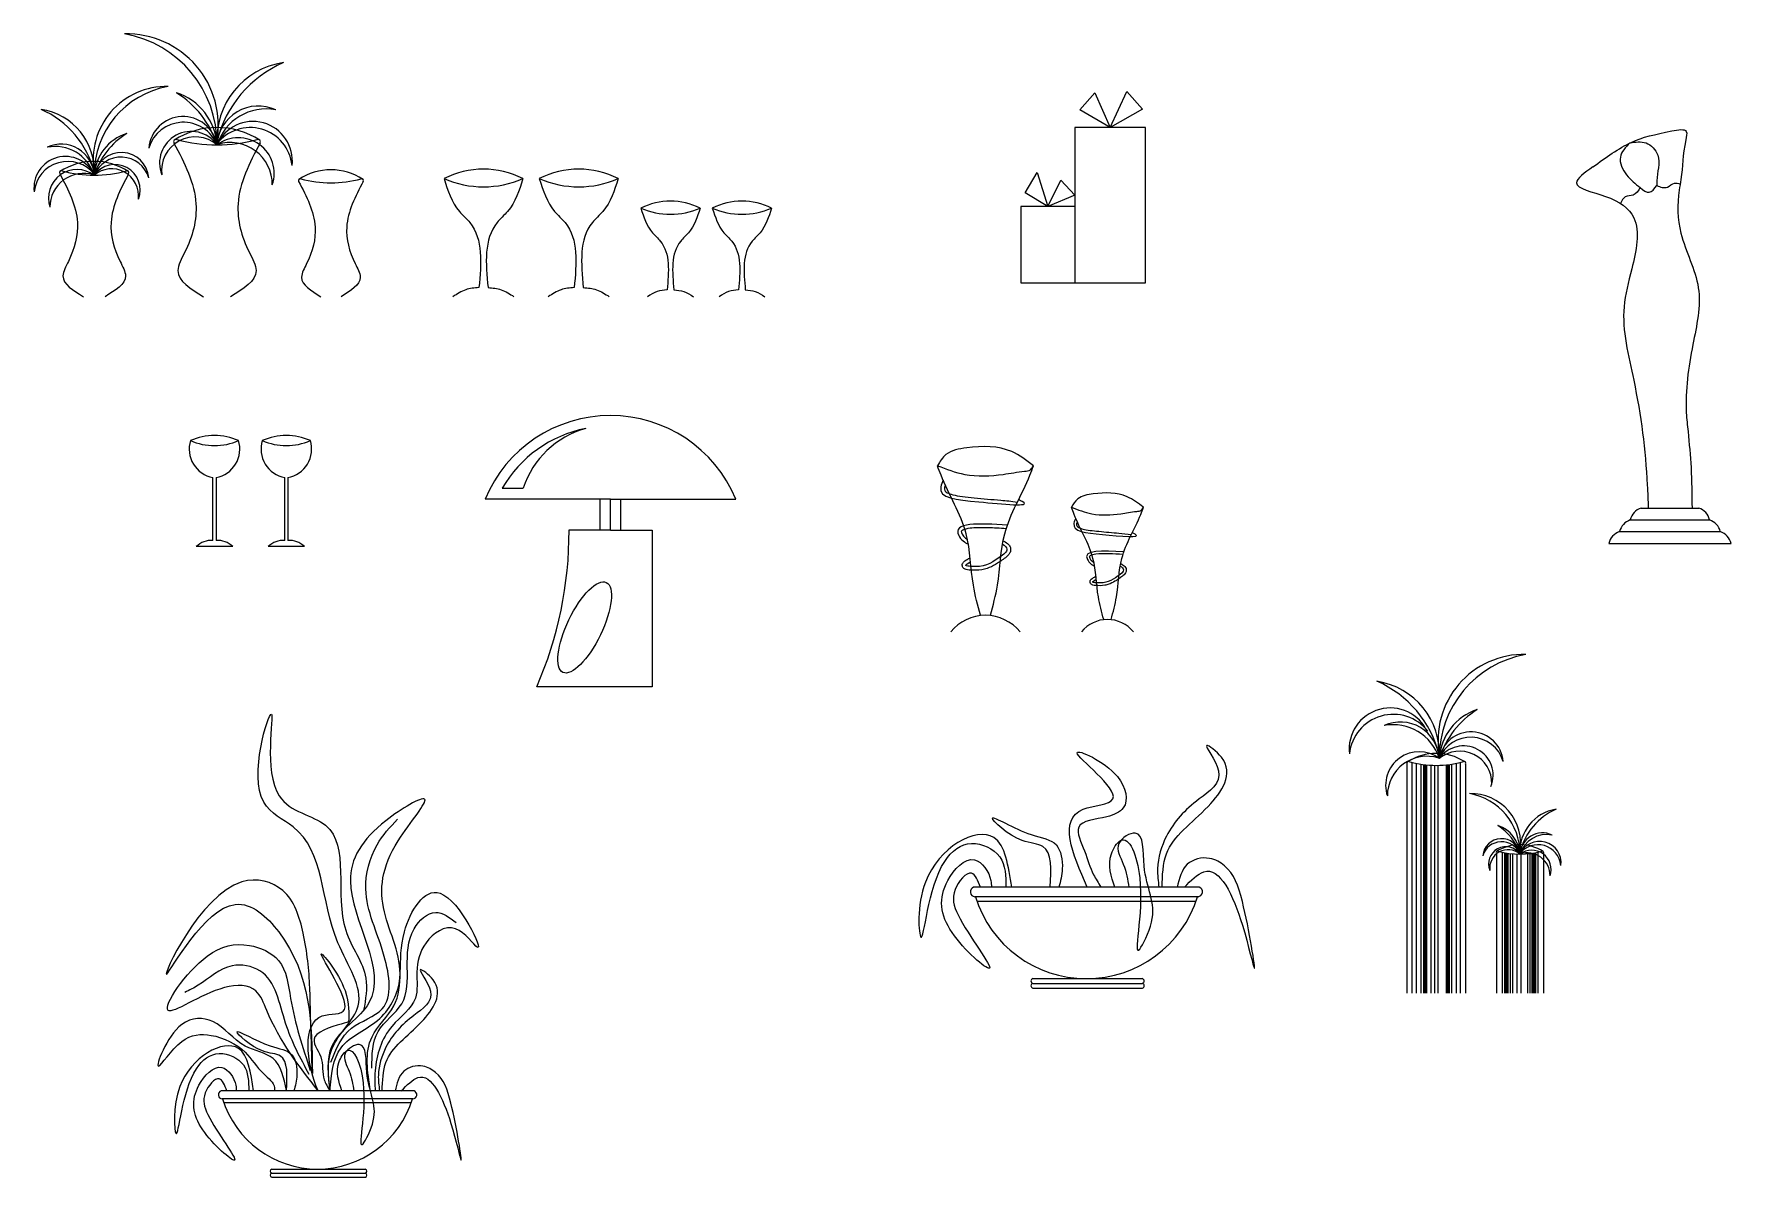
# Model space of a CAD drawing. Header units: metres. Extents: x 3586 to 7307, y 3108 to 6437.
# Drawn here: x 4055.1287 to 4055.3536, y 3261.7514 to 3261.903 of the extents above; entities that cross this region are included whole.
import ezdxf

# ---------------------------------------------------------------- set-up
doc = ezdxf.new("R2010")
doc.units = ezdxf.units.M
doc.layers.add('FURNITURE', color=40, linetype='Continuous')
doc.layers.add('PLANTERS', color=3, linetype='Continuous')

msp = doc.modelspace()

# ---------------------------------------------------------------- linework, layer by layer
for p, q in [((4055.267318186178, 3261.892889912231), (4055.269295804343, 3261.895146569453)), ((4055.269295804343, 3261.895146569453), (4055.271326217923, 3261.89056001078)), ((4055.271326217923, 3261.89056001078), (4055.273533553165, 3261.895334621852)), ((4055.273533553165, 3261.895334621852), (4055.275605342161, 3261.892983940207)), ((4055.271326217923, 3261.89056001078), (4055.267318186178, 3261.892889912231)), ((4055.275605342161, 3261.892983940207), (4055.271326217923, 3261.89056001078)), ((4055.276007346086, 3261.89056001078), (4055.266645089759, 3261.89056001078)), ((4055.266645089759, 3261.89056001078), (4055.266645089759, 3261.869972221875)), ((4055.276007346086, 3261.869972221875), (4055.276007346086, 3261.89056001078)), ((4055.260066924693, 3261.881888724266), (4055.261667851855, 3261.884615514263)), ((4055.261667851855, 3261.884615514263), (4055.263065403968, 3261.880112421101)), ((4055.263065403968, 3261.880112421101), (4055.264775535348, 3261.883581217183)), ((4055.264775535348, 3261.883581217183), (4055.266645089759, 3261.88160664389)), ((4055.266645089759, 3261.880112421101), (4055.259485718177, 3261.880112421101)), ((4055.259485718177, 3261.880112421101), (4055.259485718177, 3261.869972221875)), ((4055.263065403968, 3261.880112421101), (4055.260066924693, 3261.881888724266)), ((4055.266645089759, 3261.88160664389), (4055.263065403968, 3261.880112421101)), ((4055.259485718177, 3261.869972221875), (4055.271601584276, 3261.869972221875)), ((4055.266645089759, 3261.869972221875), (4055.276007346086, 3261.869972221875)), ((4055.152397338943, 3261.835815603909), (4055.152397338943, 3261.844154096644)), ((4055.152838562666, 3261.844154096644), (4055.152838562666, 3261.835815603909)), ((4055.161916217255, 3261.835815603909), (4055.161916217255, 3261.844154096644)), ((4055.162357440979, 3261.844154096644), (4055.162357440979, 3261.835815603909)), ((4055.190751209239, 3261.842751243113), (4055.193548824579, 3261.842751243113)), ((4055.205097965583, 3261.841313623469), (4055.188495544961, 3261.841313623469)), ((4055.203714430531, 3261.837163018313), (4055.203714430531, 3261.841313623469)), ((4055.205097965583, 3261.837163018313), (4055.205097965583, 3261.841313623469)), ((4055.205097965583, 3261.841313623469), (4055.221700386205, 3261.841313623469)), ((4055.206481500635, 3261.837163018313), (4055.206481500635, 3261.841313623469)), ((4055.205097965583, 3261.837163018313), (4055.199563825376, 3261.837163018313)), ((4055.205097965583, 3261.837163018313), (4055.21063210579, 3261.837163018313)), ((4055.21063210579, 3261.837163018313), (4055.21063210579, 3261.816409992535)), ((4055.155031838424, 3261.835008680169), (4055.150204063185, 3261.835008680169)), ((4055.164550716736, 3261.835008680169), (4055.159722941497, 3261.835008680169)), ((4055.21063210579, 3261.816409992535), (4055.195324472324, 3261.816409992535)), ((4055.310661105689, 3261.806175979474), (4055.310661105689, 3261.775787770551)), ((4055.311319261983, 3261.806393295139), (4055.311319261983, 3261.775787770551)), ((4055.311906287236, 3261.806263344895), (4055.311906287236, 3261.775787770551)), ((4055.312528878009, 3261.806154856372), (4055.312528878009, 3261.775787770551)), ((4055.312840173396, 3261.806111706871), (4055.312840173396, 3261.775787770551)), ((4055.313028859071, 3261.806089109053), (4055.313028859071, 3261.775787770551)), ((4055.313112718541, 3261.806079922674), (4055.313112718541, 3261.775787770551)), ((4055.313249779968, 3261.806066039874), (4055.313249779968, 3261.775787770551)), ((4055.31382715187, 3261.806003566452), (4055.31382715187, 3261.775787770551)), ((4055.314310340155, 3261.806003566452), (4055.314310340155, 3261.775787770551)), ((4055.314769368354, 3261.806003566452), (4055.314769368354, 3261.775787770551)), ((4055.315854087133, 3261.806066039874), (4055.315854087133, 3261.775787770551)), ((4055.315991148561, 3261.806079922674), (4055.315991148561, 3261.775787770551)), ((4055.316075008031, 3261.806089109053), (4055.316075008031, 3261.775787770551)), ((4055.316263693705, 3261.806111706871), (4055.316263693705, 3261.775787770551)), ((4055.316574989092, 3261.806154856372), (4055.316574989092, 3261.775787770551)), ((4055.317197579865, 3261.806263344895), (4055.317197579865, 3261.775787770551)), ((4055.317700744155, 3261.806373058111), (4055.317700744155, 3261.775787770551)), ((4055.318442761412, 3261.806175979473), (4055.318442761412, 3261.775787770551)), ((4055.322534894301, 3261.794370502574), (4055.322534894301, 3261.775787770551)), ((4055.323291149006, 3261.794490778374), (4055.323291149006, 3261.775787770551)), ((4055.323582716782, 3261.794430277535), (4055.323582716782, 3261.775787770551)), ((4055.323777097291, 3261.794394537885), (4055.323777097291, 3261.775787770551)), ((4055.323902054909, 3261.794373482877), (4055.323902054909, 3261.775787770551)), ((4055.323971476307, 3261.7943624309), (4055.323971476307, 3261.775787770551)), ((4055.324027012527, 3261.794353920102), (4055.324027012527, 3261.775787770551)), ((4055.324054781385, 3261.794349774563), (4055.324054781385, 3261.775787770551)), ((4055.324346350655, 3261.794310651361), (4055.324346350655, 3261.775787770551)), ((4055.32694876254, 3261.794310651363), (4055.32694876254, 3261.775787770551)), ((4055.32724033181, 3261.794349774565), (4055.32724033181, 3261.775787770551)), ((4055.327268100668, 3261.794353920104), (4055.327268100668, 3261.775787770551)), ((4055.327323636889, 3261.794362430903), (4055.327323636889, 3261.775787770551)), ((4055.327393058286, 3261.79437348288), (4055.327393058286, 3261.775787770551)), ((4055.327518015904, 3261.794394537888), (4055.327518015904, 3261.775787770551)), ((4055.327712396414, 3261.794430277539), (4055.327712396414, 3261.775787770551)), ((4055.32800396419, 3261.794490778378), (4055.32800396419, 3261.775787770551)), ((4055.328781481744, 3261.794455196229), (4055.328781481744, 3261.775787770551)), ((4055.324651803607, 3261.794278228137), (4055.324651803607, 3261.775787770551)), ((4055.325249591772, 3261.794232971949), (4055.325249591772, 3261.775787770551)), ((4055.325740832921, 3261.794232971949), (4055.325740832921, 3261.775787770551)), ((4055.326643309589, 3261.794278228138), (4055.326643309589, 3261.775787770551))]:
    msp.add_line(p, q)
for centre, radius, start, end in [((4055.140995709459, 3261.890842007948), 0.01212788143389299, 349.9401232018911, 91.44622711573777), ((4055.138167436712, 3261.888402486351), 0.01478032754637812, 359.4329120986775, 80.1747115968734), ((4055.163302392135, 3261.888913955307), 0.01037622059334205, 98.58793238152099, 183.6344549383604), ((4055.167953769756, 3261.884999223801), 0.01547158395145254, 113.6274625199173, 166.070962901498), ((4055.146234524538, 3261.886301151778), 0.009702305147114397, 88.55377288426224, 190.0598767981088), ((4055.148497142735, 3261.8843495345), 0.0118242620371025, 99.82528840312662, 180.5670879013225), ((4055.145192242515, 3261.887780752916), 0.007769358952174823, 3.508413614433032, 72.186209297085), ((4055.14079459522, 3261.884363768082), 0.01276060130187292, 17.76027711667805, 57.93434579522149), ((4055.158428229155, 3261.887920089437), 0.005491484428390554, 65.11646291851669, 176.4909773694117), ((4055.128389178397, 3261.884758709664), 0.008300976474673637, 356.3655450616396, 81.41206761847913), ((4055.124668076301, 3261.881626924459), 0.01237726716116203, 13.92903709850202, 66.37253748008273), ((4055.148454328594, 3261.887451400427), 0.004564226161336653, 10.15592831218569, 175.2024578271564), ((4055.148500294697, 3261.88646911068), 0.004792414184648678, 21.89455056756127, 163.4638355952933), ((4055.159451733898, 3261.886203397692), 0.006820926234391711, 79.1225013182444, 162.4849389686357), ((4055.157717805833, 3261.886147352841), 0.005216075026689451, 353.2391341789253, 156.1528785298185), ((4055.142877298093, 3261.883852147751), 0.006215487161739859, 107.813790702915, 176.491586385567), ((4055.146395415929, 3261.881118559884), 0.01020848104149833, 122.0656542047785, 162.2397228833219), ((4055.149519712331, 3261.885852226474), 0.004186366476393158, 35.04632808619895, 201.7713634880546), ((4055.150053049951, 3261.884866203065), 0.004457270159657901, 49.51310067691654, 187.304590896278), ((4055.147530238792, 3261.888664343825), 0.0003287279283210769, 74.50669370064634, 208.1863678729583), ((4055.152947040313, 3261.880208365475), 0.01035408135028447, 56.77352051253158, 123.2264794882561), ((4055.152947040313, 3261.908205563967), 0.01994936427345513, 254.5066937065938, 285.4933062943137), ((4055.157334309796, 3261.884958981277), 0.005592863776346936, 5.893827780388122, 142.1135636169669), ((4055.15579088169, 3261.884467488469), 0.004737274173578193, 341.3868671893147, 126.8922289784016), ((4055.158363841834, 3261.888664343825), 0.0003287279283210769, 331.8136321325257, 105.4933062943137), ((4055.132856847439, 3261.882545427692), 0.004172860021351561, 23.84712147018148, 186.7608658210746), ((4055.132288508781, 3261.883963616968), 0.004393187542712443, 3.509022630588278, 114.8835370814833), ((4055.131469704987, 3261.882590263573), 0.005456740987513369, 17.51506103136434, 100.8774986817557), ((4055.14026762923, 3261.883588665761), 0.003651380929069323, 4.797542172843589, 169.8440716878143), ((4055.140230856347, 3261.882802833963), 0.003833931347718943, 16.53616440470672, 158.1054494324387), ((4055.154697026186, 3261.88298452682), 0.00558342351174288, 359.7017391339515, 107.4721393045203), ((4055.133163644268, 3261.88159473044), 0.004474291021077549, 37.88643638303312, 174.1061722196119), ((4055.134398386753, 3261.881201536194), 0.003789819338862554, 53.10777102159837, 198.6131328106853), ((4055.135273471156, 3261.880015166875), 0.004466738809394304, 72.52786069547967, 180.2982608660485), ((4055.132340018638, 3261.884559020479), 0.0002629823426568616, 74.50669370568632, 208.1863678674742), ((4055.136673459855, 3261.877794237799), 0.00828326508022758, 56.77352051174391, 123.2264794874684), ((4055.136673459855, 3261.900191996592), 0.01595949141876411, 254.5066937056863, 285.4933062934062), ((4055.13941532224, 3261.882309326598), 0.003349093181114527, 338.2286365119454, 144.953671913801), ((4055.138988652144, 3261.881520507871), 0.003565816127726321, 352.6954091037219, 130.4868993230835), ((4055.141006901071, 3261.884559020479), 0.0002629823426568616, 331.8136321270417, 105.4933062993537), ((4055.168045883325, 3261.87719070588), 0.007765561012713356, 56.77352051253158, 123.2264794882561), ((4055.188267352438, 3261.873541673308), 0.01149943815806434, 62.9398051867955, 117.0601948132046), ((4055.200896807939, 3261.873541673308), 0.01149943815806434, 62.9398051867955, 117.0601948132046), ((4055.163983282184, 3261.883532689642), 0.0002465459462408077, 74.50669370064634, 208.1863678729583), ((4055.168045883325, 3261.898188604749), 0.01496202320509135, 254.5066937065938, 285.4933062943137), ((4055.172108484465, 3261.883532689642), 0.0002465459462408077, 331.8136321325257, 105.4933062943137), ((4055.188267352438, 3261.89588208575), 0.01318231263471718, 246.6186125732243, 293.3813874267757), ((4055.200896807939, 3261.89588208575), 0.01318231263471718, 246.6186125732243, 293.3813874267757), ((4055.213054397756, 3261.872190686755), 0.008624578618548252, 62.9398051867955, 117.0601948132046), ((4055.213054397756, 3261.888945996086), 0.009886734476037887, 246.6186125732243, 293.3813874267757), ((4055.22252386934, 3261.872190686755), 0.008624578618548252, 62.9398051867955, 117.0601948132046), ((4055.22252386934, 3261.888945996086), 0.009886734476037887, 246.6186125732243, 293.3813874267757), ((4055.205097965583, 3261.834395948209), 0.01798595567413174, 22.61986494804042, 157.3801350519596), ((4055.205097965583, 3261.834395948209), 0.01660242062227535, 101.4008176148952, 149.78424168838), ((4055.205005750137, 3261.839066142275), 0.01203499528133447, 105.3685986576353, 162.1697002530375), ((4055.153111021614, 3261.847935195327), 0.003847863070360939, 163.0460300867932, 259.3111687437066), ((4055.152617950804, 3261.841753673421), 0.007968858582248842, 66.42167930984306, 113.5783206871603), ((4055.152617950804, 3261.856360816661), 0.007968858582561451, 246.421679310291, 293.5783206897088), ((4055.152124879995, 3261.847935195327), 0.003847863070320241, 280.6888312562934, 16.95396991320684), ((4055.162629899927, 3261.847935195327), 0.003847863070360939, 163.0460300867932, 259.3111687437066), ((4055.162136829117, 3261.841753673421), 0.007968858582248842, 66.42167930984306, 113.5783206871603), ((4055.162136829117, 3261.856360816661), 0.007968858582561451, 246.421679310291, 293.5783206897088), ((4055.161643758307, 3261.847935195327), 0.003847863070320241, 280.6888312562934, 16.95396991320684), ((4055.147967669438, 3261.837024360356), 0.05164899747550902, 336.4765569408988, 0.1538176080946349), ((4055.152197576557, 3261.832974371058), 0.002848246675520281, 85.97824659858598, 134.419700413375), ((4055.153038325052, 3261.832974371058), 0.002848246675577661, 45.58029959315865, 94.02175341053919), ((4055.16171645487, 3261.832974371058), 0.002848246675520281, 85.97824659858598, 134.419700413375), ((4055.162557203364, 3261.832974371058), 0.002848246675577661, 45.58029959315865, 94.02175341053919), ((4055.254800576929, 3261.820001786843), 0.005890126244330759, 38.80136456393899, 141.198635436651), ((4055.270966140047, 3261.820924508062), 0.00441759468324807, 38.80136456393899, 141.198635436651), ((4055.326154950656, 3261.809336500362), 0.01136988884427468, 88.55377288426224, 190.0598767981088), ((4055.328806456357, 3261.807049448864), 0.01385655707472949, 99.82528840312662, 180.5670879013225), ((4055.305242435648, 3261.80752895101), 0.009727706806258169, 356.3655450616396, 81.41206761847913), ((4055.300881769129, 3261.803858890223), 0.01450460995448675, 13.92903709850202, 66.37253748008273), ((4055.30844426348, 3261.80817387127), 0.005433411486134846, 23.84712147018148, 186.7608658210746), ((4055.308843738518, 3261.806935984224), 0.005825899767028058, 37.88643638303312, 174.1061722196119), ((4055.322220700917, 3261.806466573769), 0.007283774017663896, 107.813790702915, 176.491586385567), ((4055.326343495256, 3261.803263150487), 0.01196306372050586, 122.0656542047785, 162.2397228833219), ((4055.309811963442, 3261.806597201758), 0.005148266651616146, 3.509022630588278, 114.8835370814833), ((4055.308852427745, 3261.804987803247), 0.006394618344742231, 17.51506103136434, 100.8774986817557), ((4055.319162495218, 3261.80615780581), 0.004278962026253112, 4.797542172843589, 169.8440716878143), ((4055.31228447669, 3261.80336038835), 0.004441194537729556, 53.10777102159837, 198.6131328106853), ((4055.319119401996, 3261.805236909173), 0.004492888298108137, 16.53616440470672, 158.1054494324387), ((4055.318163697964, 3261.804658580229), 0.003924718571618586, 338.2286365119454, 144.953671913801), ((4055.317651449824, 3261.803608470844), 0.004267811909658289, 358.7509349431178, 129.2597707230267), ((4055.313309966225, 3261.801970111804), 0.00523445954225895, 72.52786069547967, 180.2982608660485), ((4055.310858659787, 3261.806281846542), 0.0002241326784007343, 74.50669370568632, 208.1863678674742), ((4055.314551933551, 3261.800516406758), 0.007059600920648505, 57.94017408717332, 122.0598259115289), ((4055.314551933551, 3261.819605405729), 0.01360183927735577, 254.5066937056863, 285.4933062934062), ((4055.318245207315, 3261.806281846542), 0.0002241326784007343, 331.8136321270417, 105.4933062993537), ((4055.319128648852, 3261.795643013023), 0.006615208054850725, 349.9401232018911, 91.44622711573777), ((4055.317585954626, 3261.794312364879), 0.008061996843478976, 359.4329120986775, 80.1747115968734), ((4055.331295930312, 3261.794591347946), 0.005659756687277479, 98.58793238152099, 183.6344549383604), ((4055.333833045378, 3261.792456039852), 0.008439045791701384, 113.6274625199173, 166.070962901498), ((4055.319018950176, 3261.792109427642), 0.006960327982839773, 17.76027711667805, 57.93434579522149), ((4055.321417666883, 3261.793973237551), 0.004237832155731722, 3.508413614433032, 72.186209297085), ((4055.328637295959, 3261.79404923929), 0.002995355142758485, 65.11646291851669, 176.4909773694117), ((4055.329195571273, 3261.793112861975), 0.003720505218759115, 79.1225013182444, 162.4849389686357), ((4055.323196986562, 3261.793793590739), 0.002489577906183629, 10.15592831218569, 175.2024578271564), ((4055.323222058982, 3261.793257796332), 0.002614044100717461, 21.89455056756127, 163.4638355952933), ((4055.323778104964, 3261.792921314037), 0.002283472623487178, 35.04632808619895, 201.7713634880546), ((4055.324069016393, 3261.792383483087), 0.002431238268904309, 49.51310067691654, 187.304590896278), ((4055.322692937579, 3261.794455196229), 0.0001793061427205874, 74.50669370064634, 208.1863678729583), ((4055.32564755659, 3261.789842844402), 0.005647680736518805, 56.77352051253158, 123.2264794882561), ((4055.32564755659, 3261.805114043579), 0.01088147142188462, 254.5066937065938, 285.4933062943137), ((4055.328040612672, 3261.792434089384), 0.00305065296891651, 5.893827780388122, 142.1135636169669), ((4055.328249792329, 3261.793082292056), 0.0028451318327397, 353.2391341789253, 156.1528785298185), ((4055.327198742796, 3261.792166002399), 0.002583967731042651, 341.3868671893147, 126.8922289784016), ((4055.32660209434, 3261.791357114226), 0.003045503733677934, 359.7017391339515, 107.4721393045203), ((4055.328602175602, 3261.794455196229), 0.0001793061427205874, 331.8136321325257, 105.4933062943137)]:
    msp.add_arc(centre, radius, start, end)
msp.add_ellipse((4055.201676883049, 3261.824287242574), major_axis=(-0.002872542268861515, -0.005966821318636409), ratio=0.3490315723566649)
for points, knots in [([(4055.147240492783, 3261.888509072125), (4055.14866096714, 3261.885858384489), (4055.151012370066, 3261.881148056671), (4055.149507579647, 3261.875299782375), (4055.146854219928, 3261.870748560565), (4055.149452021816, 3261.869170635959), (4055.151152541971, 3261.868137727095)], [0.2293098422324296, 0.2293098422324296, 0.2293098422324296, 0.2293098422324296, 2.846380778814978, 4.866464245859632, 5.642750666752738, 7.113961610838842, 7.113961610838842, 7.113961610838842, 7.113961610838842]), ([(4055.158653587843, 3261.888509072125), (4055.157233113486, 3261.885858384489), (4055.154881710559, 3261.881148056671), (4055.156386500979, 3261.875299782375), (4055.159039860697, 3261.870748560565), (4055.156442058809, 3261.869170635959), (4055.154741538654, 3261.868137727095)], [0.2293098421716721, 0.2293098421716721, 0.2293098421716721, 0.2293098421716721, 2.846380778814978, 4.866464245859632, 5.642750666752738, 7.113961610838842, 7.113961610838842, 7.113961610838842, 7.113961610838842]), ([(4055.132108221831, 3261.884434803119), (4055.133244601316, 3261.88231425301), (4055.135125723657, 3261.878545990756), (4055.133921891322, 3261.873867371319), (4055.131799203547, 3261.870226393871), (4055.133877445057, 3261.868964054186), (4055.135237861182, 3261.868137727095)], [0.2293098421716721, 0.2293098421716721, 0.2293098421716721, 0.2293098421716721, 2.846380778814978, 4.866464245859632, 5.642750666752738, 7.113961610838842, 7.113961610838842, 7.113961610838842, 7.113961610838842]), ([(4055.141238697879, 3261.884434803118), (4055.140102318393, 3261.88231425301), (4055.138221196052, 3261.878545990756), (4055.139425028387, 3261.873867371319), (4055.141547716162, 3261.870226393871), (4055.139469474652, 3261.868964054186), (4055.138109058528, 3261.868137727095)], [0.2293098422324296, 0.2293098422324296, 0.2293098422324296, 0.2293098422324296, 2.846380778814978, 4.866464245859632, 5.642750666752738, 7.113961610838842, 7.113961610838842, 7.113961610838842, 7.113961610838842]), ([(4055.163765972678, 3261.883416235867), (4055.164831328445, 3261.881428220141), (4055.16659488064, 3261.877895474277), (4055.165466287825, 3261.873509268555), (4055.163476268036, 3261.870095852198), (4055.165424619453, 3261.868912408743), (4055.166700009569, 3261.868137727095)], [0.2293098422324296, 0.2293098422324296, 0.2293098422324296, 0.2293098422324296, 2.846380778814978, 4.866464245859632, 5.642750666752738, 7.113961610838842, 7.113961610838842, 7.113961610838842, 7.113961610838842]), ([(4055.172325793973, 3261.883416235867), (4055.171260438205, 3261.881428220141), (4055.16949688601, 3261.877895474277), (4055.170625478825, 3261.873509268555), (4055.172615498613, 3261.870095852198), (4055.170667147197, 3261.868912408743), (4055.169391757081, 3261.868137727095)], [0.2293098421716721, 0.2293098421716721, 0.2293098421716721, 0.2293098421716721, 2.846380778814978, 4.866464245859632, 5.642750666752738, 7.113961610838842, 7.113961610838842, 7.113961610838842, 7.113961610838842]), ([(4055.249466368385, 3261.84318206753), (4055.249415997762, 3261.843041508602), (4055.249378279056, 3261.842917575879), (4055.249330763933, 3261.842636282566), (4055.249354260141, 3261.842536672857), (4055.249455111528, 3261.842352182907), (4055.249552504497, 3261.842252345438), (4055.24991511779, 3261.842048748777), (4055.250173732583, 3261.8419524906), (4055.251195870336, 3261.841691730297), (4055.252183589826, 3261.841583774514), (4055.254428915886, 3261.841372278384), (4055.255707374579, 3261.841246455927), (4055.257559701016, 3261.841092879334), (4055.25822135973, 3261.841047847863), (4055.25903112182, 3261.840891493281)], [0.09599061192506439, 0.09599061192506439, 0.09599061192506439, 0.09599061192506439, 0.1965090453871, 0.1965090453871, 0.3930180907742, 0.3930180907742, 0.5895271361613, 0.5895271361613, 0.7860361815484, 0.7860361815484, 1.220071398975312, 1.220071398975312, 1.654106616402224, 1.654106616402224, 1.930167473771544, 1.930167473771544, 1.930167473771544, 1.930167473771544]), ([(4055.257712144211, 3261.837852063706), (4055.253933916933, 3261.838088648839), (4055.249855225236, 3261.838265309882), (4055.25178116797, 3261.835713916658), (4055.252294024998, 3261.835453970369), (4055.252534310743, 3261.835336880892)], [0.06137370230995347, 0.06137370230995347, 0.06137370230995347, 0.06137370230995347, 1.45506351766536, 1.645591095361744, 1.811235496509056, 1.811235496509056, 1.811235496509056, 1.811235496509056]), ([(4055.257551857177, 3261.83737471859), (4055.256717849617, 3261.837426538425), (4055.255898725914, 3261.837473099163), (4055.254217388682, 3261.837521146113), (4055.253384872444, 3261.837508590998), (4055.252336333645, 3261.837376141818), (4055.252007686356, 3261.837289068681), (4055.251694724409, 3261.837134504814), (4055.251640325808, 3261.837076990426), (4055.251604063785, 3261.8370188214), (4055.251595477438, 3261.837009947913), (4055.251624657143, 3261.836845150902), (4055.251687781931, 3261.836686640749), (4055.251907087199, 3261.836369411481), (4055.252030246322, 3261.836229551239), (4055.252231937141, 3261.836060701459), (4055.252321764912, 3261.836001084716), (4055.252421336334, 3261.835943709522)], [0.0773827575835356, 0.0773827575835356, 0.0773827575835356, 0.0773827575835356, 0.3860303129813729, 0.3860303129813729, 0.7643911643149537, 0.7643911643149537, 1.015491485130706, 1.015491485130706, 1.182803944587911, 1.182803944587911, 1.350116404045117, 1.350116404045117, 1.517428863502322, 1.517428863502322, 1.644736668456907, 1.644736668456907, 1.728182331495474, 1.728182331495474, 1.728182331495474, 1.728182331495474]), ([(4055.26696548364, 3261.838309718578), (4055.266927705673, 3261.838204299382), (4055.266899416642, 3261.838111349839), (4055.2668637803, 3261.837900379855), (4055.266881402457, 3261.837825672573), (4055.266957040997, 3261.837687305111), (4055.267030085723, 3261.837612427008), (4055.267302045694, 3261.837459729513), (4055.267496006788, 3261.83738753588), (4055.268262610103, 3261.837191965653), (4055.26900339972, 3261.837110998816), (4055.270687394265, 3261.836952376718), (4055.271646238285, 3261.836858009876), (4055.273035483113, 3261.836742827431), (4055.273531727149, 3261.836709053828), (4055.274139048716, 3261.836591787891)], [0.09599061192506439, 0.09599061192506439, 0.09599061192506439, 0.09599061192506439, 0.1965090453871, 0.1965090453871, 0.3930180907742, 0.3930180907742, 0.5895271361613, 0.5895271361613, 0.7860361815484, 0.7860361815484, 1.220071398975312, 1.220071398975312, 1.654106616402224, 1.654106616402224, 1.930167473771544, 1.930167473771544, 1.930167473771544, 1.930167473771544]), ([(4055.25714323016, 3261.835759840019), (4055.257528427246, 3261.835589706196), (4055.257706993681, 3261.83545475808), (4055.257958760207, 3261.835168423099), (4055.258049591731, 3261.835044482308), (4055.258158429902, 3261.834704145297), (4055.258150562448, 3261.834502108622), (4055.258051051126, 3261.83419073576), (4055.257971328465, 3261.834066475021), (4055.257710401317, 3261.833739023496), (4055.257498133539, 3261.83357039576), (4055.257075653307, 3261.833257319207), (4055.256875764525, 3261.833121567269), (4055.25649634336, 3261.832864663662), (4055.256313966517, 3261.832745742737), (4055.255771288773, 3261.832418289653), (4055.25541369197, 3261.83223848885), (4055.2548025548, 3261.832034246577), (4055.254570349367, 3261.831976526234), (4055.253832850986, 3261.831856311309), (4055.25329426384, 3261.831839113633), (4055.252502308952, 3261.831912998536), (4055.252372494224, 3261.831927844707), (4055.252170274213, 3261.831982514948), (4055.252102843147, 3261.832002997194), (4055.25195841596, 3261.832087065628), (4055.251883920229, 3261.832137610852), (4055.251749227953, 3261.832343362561), (4055.25171662736, 3261.832501911145), (4055.251749727513, 3261.832732359531), (4055.251792750536, 3261.832809169059), (4055.2518689074, 3261.832922931762), (4055.251906083554, 3261.832962629802), (4055.252032336145, 3261.833085115874), (4055.252120525533, 3261.833145256836), (4055.252310730036, 3261.833269363275), (4055.252411253693, 3261.833329014693), (4055.252534504126, 3261.833401286151), (4055.252558260607, 3261.833415164728), (4055.252781882271, 3261.833450005861)], [0, 0, 0, 0, 0.1067224061382316, 0.1067224061382316, 0.1685786214796275, 0.1685786214796275, 0.2304348368210233, 0.2304348368210233, 0.2922910521624191, 0.2922910521624191, 0.4156662097122927, 0.4156662097122927, 0.5390413672621663, 0.5390413672621663, 0.6624165248120399, 0.6624165248120399, 0.9091668399117872, 0.9091668399117872, 1.050680208437119, 1.050680208437119, 1.333706945487783, 1.333706945487783, 1.390775411161399, 1.390775411161399, 1.417887480721024, 1.417887480721024, 1.437086986259461, 1.437086986259461, 1.456286491797897, 1.456286491797897, 1.475485997336334, 1.475485997336334, 1.49468550287477, 1.49468550287477, 1.542689733280797, 1.542689733280797, 1.590693963686824, 1.590693963686824, 1.602210677212844, 1.602210677212844, 1.602210677212844, 1.602210677212844]), ([(4055.273149815509, 3261.83431221571), (4055.27031614505, 3261.83448965456), (4055.267257126278, 3261.834622150342), (4055.268701583328, 3261.832708605424), (4055.269086226099, 3261.832513645707), (4055.269266440409, 3261.832425828599)], [0.06137370230995347, 0.06137370230995347, 0.06137370230995347, 0.06137370230995347, 1.45506351766536, 1.645591095361744, 1.811235496509056, 1.811235496509056, 1.811235496509056, 1.811235496509056]), ([(4055.273029600234, 3261.833954206872), (4055.272404094564, 3261.833993071749), (4055.271789751786, 3261.834027992302), (4055.270528748862, 3261.834064027515), (4055.269904361684, 3261.834054611179), (4055.269117957585, 3261.833955274294), (4055.268871472118, 3261.833889969441), (4055.268636750658, 3261.833774046541), (4055.268595951707, 3261.83373091075), (4055.26856875519, 3261.83368728398), (4055.268562315429, 3261.833680628865), (4055.268584200208, 3261.833557031107), (4055.268631543799, 3261.833438148492), (4055.26879602275, 3261.833200226542), (4055.268888392092, 3261.833095331359), (4055.269039660207, 3261.832968694024), (4055.269107031035, 3261.832923981468), (4055.269181709602, 3261.832880950072)], [0.0773827575835356, 0.0773827575835356, 0.0773827575835356, 0.0773827575835356, 0.3860303129813729, 0.3860303129813729, 0.7643911643149537, 0.7643911643149537, 1.015491485130706, 1.015491485130706, 1.182803944587911, 1.182803944587911, 1.350116404045117, 1.350116404045117, 1.517428863502322, 1.517428863502322, 1.644736668456907, 1.644736668456907, 1.728182331495474, 1.728182331495474, 1.728182331495474, 1.728182331495474]), ([(4055.272723129971, 3261.832743047945), (4055.273012027786, 3261.832615447577), (4055.273145952612, 3261.832514236491), (4055.273334777507, 3261.832299485254), (4055.273402901149, 3261.832206529661), (4055.273484529778, 3261.831951276903), (4055.273478629186, 3261.831799749397), (4055.273403995695, 3261.83156621975), (4055.2733442037, 3261.831473024196), (4055.273148508339, 3261.831227435552), (4055.272989307505, 3261.83110096475), (4055.272672447331, 3261.830866157336), (4055.272522530744, 3261.830764343382), (4055.272237964871, 3261.830571665676), (4055.272101182238, 3261.830482474983), (4055.271694173931, 3261.83023688517), (4055.271425976328, 3261.830102034568), (4055.270967623451, 3261.829948852863), (4055.270793469377, 3261.829905562606), (4055.27024034559, 3261.829815401412), (4055.26983640523, 3261.829802503155), (4055.269242439064, 3261.829857916832), (4055.269145078019, 3261.829869051461), (4055.26899341301, 3261.829910054141), (4055.268942839711, 3261.829925415826), (4055.268834519321, 3261.829988467151), (4055.268778647523, 3261.830026376069), (4055.268677628316, 3261.830180689852), (4055.26865317787, 3261.830299601289), (4055.268678002985, 3261.830472437578), (4055.268710270253, 3261.830530044725), (4055.268767387901, 3261.830615366752), (4055.268795270016, 3261.830645140282), (4055.26888995946, 3261.830737004836), (4055.268956101501, 3261.830782110558), (4055.269098754878, 3261.830875190386), (4055.26917414762, 3261.83091992895), (4055.269266585446, 3261.830974132543), (4055.269284402807, 3261.830984541476), (4055.269452119054, 3261.831010672327)], [0, 0, 0, 0, 0.1067224061382316, 0.1067224061382316, 0.1685786214796275, 0.1685786214796275, 0.2304348368210233, 0.2304348368210233, 0.2922910521624191, 0.2922910521624191, 0.4156662097122927, 0.4156662097122927, 0.5390413672621663, 0.5390413672621663, 0.6624165248120399, 0.6624165248120399, 0.9091668399117872, 0.9091668399117872, 1.050680208437119, 1.050680208437119, 1.333706945487783, 1.333706945487783, 1.390775411161399, 1.390775411161399, 1.417887480721024, 1.417887480721024, 1.437086986259461, 1.437086986259461, 1.456286491797897, 1.456286491797897, 1.475485997336334, 1.475485997336334, 1.49468550287477, 1.49468550287477, 1.542689733280797, 1.542689733280797, 1.590693963686824, 1.590693963686824, 1.602210677212844, 1.602210677212844, 1.602210677212844, 1.602210677212844])]:
    msp.add_open_spline(points, degree=3, knots=knots)
for points in [[(4055.183035955143, 3261.88378225729), (4055.185068916738, 3261.879448981616), (4055.186468232357, 3261.877951985186), (4055.187667645744, 3261.869335322868)], [(4055.193498749733, 3261.88378225729), (4055.191465788138, 3261.879448981616), (4055.190066472519, 3261.877951985186), (4055.188867059132, 3261.869335322868)], [(4055.195665410644, 3261.88378225729), (4055.19769837224, 3261.879448981616), (4055.199097687858, 3261.877951985186), (4055.200297101246, 3261.869335322868)], [(4055.206128205234, 3261.88378225729), (4055.204095243639, 3261.879448981616), (4055.20269592802, 3261.877951985186), (4055.201496514633, 3261.869335322868)], [(4055.209130849785, 3261.879871124741), (4055.210655570982, 3261.876621167986), (4055.211705057695, 3261.875498420663), (4055.212604617736, 3261.869035923924)], [(4055.216977945727, 3261.879871124741), (4055.215453224531, 3261.876621167986), (4055.214403737817, 3261.875498420663), (4055.213504177776, 3261.869035923924)], [(4055.218600321369, 3261.879871124741), (4055.220125042565, 3261.876621167986), (4055.221174529279, 3261.875498420663), (4055.22207408932, 3261.869035923924)], [(4055.226447417311, 3261.879871124741), (4055.224922696115, 3261.876621167986), (4055.223873209401, 3261.875498420663), (4055.22297364936, 3261.869035923924)], [(4055.187667645744, 3261.869335322868), (4055.185913959325, 3261.869051669432), (4055.184223874152, 3261.868137727095)], [(4055.188867059132, 3261.869335322868), (4055.190620745551, 3261.869051669432), (4055.192310830724, 3261.868137727095)], [(4055.200297101246, 3261.869335322868), (4055.198543414826, 3261.869051669432), (4055.196853329653, 3261.868137727095)], [(4055.201496514633, 3261.869335322868), (4055.203250201052, 3261.869051669432), (4055.204940286225, 3261.868137727095)], [(4055.212604617736, 3261.869035923924), (4055.211289352921, 3261.868823183848), (4055.210021789042, 3261.868137727095)], [(4055.213504177776, 3261.869035923924), (4055.214819442591, 3261.868823183848), (4055.21608700647, 3261.868137727095)], [(4055.22207408932, 3261.869035923924), (4055.220758824505, 3261.868823183848), (4055.219491260626, 3261.868137727095)], [(4055.22297364936, 3261.869035923924), (4055.224288914175, 3261.868823183848), (4055.225556478054, 3261.868137727095)], [(4055.254150543444, 3261.825891913087), (4055.253198468404, 3261.829883783817), (4055.252246341207, 3261.836696550522), (4055.248913974251, 3261.844459901405), (4055.248437936731, 3261.845727393978)], [(4055.248437936731, 3261.845727393978), (4055.252046443263, 3261.844578053701), (4055.25716091277, 3261.844578053701), (4055.259981149517, 3261.84499747262), (4055.260756359955, 3261.845190954771), (4055.261163217127, 3261.845727393978)], [(4055.249187633906, 3261.843804728712), (4055.248887133445, 3261.84292897851), (4055.253914709284, 3261.840932725884), (4055.259679577375, 3261.840976366885), (4055.259189195885, 3261.841215955397)], [(4055.255450610413, 3261.825891913087), (4055.256402685453, 3261.829883783817), (4055.257354812651, 3261.836696550522), (4055.260687179606, 3261.844459901405), (4055.261163217127, 3261.845727393978)], [(4055.270478614934, 3261.825342102745), (4055.269764558654, 3261.828336005793), (4055.269050463256, 3261.833445580821), (4055.266551188039, 3261.839268093984), (4055.266194159899, 3261.840218713413)], [(4055.266194159899, 3261.840218713413), (4055.268900539798, 3261.839356708206), (4055.272736391928, 3261.839356708206), (4055.274851569489, 3261.839671272395), (4055.275432977317, 3261.839816384008), (4055.275738120196, 3261.840218713413)], [(4055.271453665161, 3261.825342102745), (4055.272167721441, 3261.828336005793), (4055.272881816839, 3261.833445580821), (4055.275381092055, 3261.839268093984), (4055.275738120196, 3261.840218713413)], [(4055.26675643278, 3261.838776714464), (4055.266531057435, 3261.838119901813), (4055.270301739314, 3261.836622712343), (4055.274625390382, 3261.836655443094), (4055.274257604264, 3261.836835134478)], [(4055.257066458708, 3261.835334602242), (4055.257651449954, 3261.834684566089), (4055.256709858484, 3261.833599768797), (4055.252870942126, 3261.832370347533), (4055.252219030987, 3261.832514995005), (4055.252827151024, 3261.83300893232)], [(4055.272665551382, 3261.832424119612), (4055.273104294817, 3261.831936592497), (4055.272398101214, 3261.831122994528), (4055.269518913945, 3261.83020092858), (4055.269029980591, 3261.830309414184), (4055.269486070619, 3261.83067986717)]]:
    msp.add_spline(points, degree=3)
for points, end_tangent in [([(4055.261163217127, 3261.845727393978), (4055.258292355953, 3261.847595815943), (4055.252312392131, 3261.848093375048), (4055.249558342698, 3261.847200297347), (4055.248437936731, 3261.845727393978)], (0.9054286166716633, -0.4244985513662421)), ([(4055.275738120196, 3261.840218713413), (4055.273584974315, 3261.841620029888), (4055.269100001449, 3261.841993199217), (4055.267034464374, 3261.84132339094), (4055.266194159899, 3261.840218713413)], (0.9054286166716634, -0.424498551366242))]:
    msp.add_spline(points, degree=3, dxfattribs=dict(end_tangent=end_tangent))
at = {"layer": 'FURNITURE', "color": 252}
for p, q in [((4055.341698359165, 3261.840098843702), (4055.349348847509, 3261.840098843702)), ((4055.340272380081, 3261.838542366768), (4055.350774826593, 3261.838542366768)), ((4055.337420421913, 3261.835429412902), (4055.353626784761, 3261.835429412902)), ((4055.338846400997, 3261.836985889835), (4055.352200805677, 3261.836985889835))]:
    msp.add_line(p, q, dxfattribs=at)
for centre, start, end in [((4055.342355155117, 3261.838065665041), 107.9024787498362, 167.1082974876044), ((4055.348692051557, 3261.838065665041), 12.89170251239559, 72.09752125016375), ((4055.340929176033, 3261.836509188108), 107.9024787498362, 167.1082974876044), ((4055.350118030641, 3261.836509188108), 12.89170251239559, 72.09752125016375), ((4055.339503196949, 3261.834952711175), 107.9024787498362, 167.1082974876044), ((4055.351544009725, 3261.834952711175), 12.89170251239559, 72.09752125016375)]:
    msp.add_arc(centre, 0.00213663201990069, start, end, dxfattribs=at)
for points in [[(4055.335321964525, 3261.885351037308), (4055.340398973817, 3261.888598571449), (4055.345793310464, 3261.890103531623), (4055.347697183239, 3261.890024323474), (4055.347617859964, 3261.888915404048), (4055.346983228094, 3261.883687666163), (4055.346745246851, 3261.882261914137), (4055.346983228094, 3261.876558927354), (4055.349283968446, 3261.869326384405), (4055.348569579404, 3261.861776332001), (4055.347696966291, 3261.852746597598), (4055.347922010543, 3261.850250400351)], [(4055.340220716601, 3261.888513933207), (4055.342363146897, 3261.888517375367), (4055.343907661374, 3261.886910934747), (4055.343778953737, 3261.883505282763), (4055.343778953737, 3261.882862706515)], [(4055.340220716601, 3261.888513933207), (4055.338952326015, 3261.886653905313), (4055.339788937071, 3261.884276371063), (4055.34159087824, 3261.882605677081)], [(4055.335321964525, 3261.885351037308), (4055.333142224423, 3261.883229978215), (4055.336997812858, 3261.881433420981), (4055.340724899188, 3261.878610270271), (4055.340467849302, 3261.871809033872), (4055.33943969543, 3261.866804349377), (4055.340724899188, 3261.857051636751), (4055.342524511013, 3261.843161073753), (4055.342653035957, 3261.840098843702)], [(4055.34159087824, 3261.882605677081), (4055.340638056071, 3261.88159586498), (4055.339605554474, 3261.8813653341), (4055.338964512746, 3261.880501830559)], [(4055.34159087824, 3261.882605677081), (4055.342783627621, 3261.881974745955), (4055.343778953737, 3261.882862706515)], [(4055.343778953737, 3261.882862706515), (4055.345202262433, 3261.882672152875), (4055.346124659551, 3261.883190214253), (4055.346878299269, 3261.883058686607)], [(4055.347922010543, 3261.850250400351), (4055.348322429227, 3261.845474946225), (4055.348450942751, 3261.840098843702)]]:
    msp.add_spline(points, degree=3, dxfattribs=at)
at = {"layer": 'PLANTERS', "color": 36}
for p, q in [((4055.283141683862, 3261.789836716073), (4055.253228514463, 3261.789836716073)), ((4055.282973480388, 3261.788591534526), (4055.253396717937, 3261.788591534526)), ((4055.282973480388, 3261.788591534526), (4055.253396717937, 3261.788591534526)), ((4055.282702851976, 3261.787968943753), (4055.253667346349, 3261.787968943753)), ((4055.261079898305, 3261.777724719624), (4055.275601038774, 3261.777724719624)), ((4055.261079898305, 3261.77710212885), (4055.275601038774, 3261.77710212885)), ((4055.261079898305, 3261.776479538077), (4055.275601038774, 3261.776479538077)), ((4055.179061593983, 3261.762839934942), (4055.153485834147, 3261.762839934942)), ((4055.178917780012, 3261.76177530472), (4055.153629648117, 3261.76177530472)), ((4055.178917780012, 3261.76177530472), (4055.153629648117, 3261.76177530472)), ((4055.17868639272, 3261.761242989608), (4055.153861035409, 3261.761242989608)), ((4055.160198767331, 3261.752484177978), (4055.172614342433, 3261.752484177978)), ((4055.160198767331, 3261.751951862866), (4055.172614342433, 3261.751951862866)), ((4055.160198767331, 3261.751419547755), (4055.172614342433, 3261.751419547755))]:
    msp.add_line(p, q, dxfattribs=at)
for centre, radius, start, end in [((4055.253445004645, 3261.789232008794), 0.0006422919061788566, 109.6977852417102, 265.6885066723697), ((4055.282925193681, 3261.789232008794), 0.0006422919061788566, 274.3114933276302, 70.30221475828982), ((4055.268185099163, 3261.79313366427), 0.0154090715092725, 197.1437372672663, 342.8562627327337), ((4055.261141203378, 3261.777413424237), 0.0003172745338331343, 101.1409967860504, 258.8590032139494), ((4055.261141203378, 3261.776790833464), 0.0003172745338331343, 101.1409967860504, 258.8590032139494), ((4055.275522321099, 3261.777412117939), 0.0003172745338331343, 282.2100113003088, 79.92801772767062), ((4055.275533936614, 3261.776789635529), 0.0003172745338331343, 282.2100113003088, 79.92801772767062), ((4055.153670933251, 3261.762322910218), 0.0005491595797828669, 109.6977852341098, 265.6885066753422), ((4055.178876494877, 3261.762322910218), 0.0005491595797828669, 274.3114933246578, 70.30221476589017), ((4055.166273714065, 3261.765658825651), 0.01317475614042666, 197.1437372713399, 342.8562627286601), ((4055.160251183169, 3261.752218020422), 0.0002712697264273024, 101.1409967807158, 258.8590032192842), ((4055.160251183169, 3261.751685705311), 0.0002712697264273024, 101.1409967807158, 258.8590032192842), ((4055.172547038821, 3261.752216903537), 0.0002712697264273024, 282.2100112993701, 79.92801773646045), ((4055.172556970085, 3261.751684681077), 0.0002712697264273024, 282.2100112993701, 79.92801773646045)]:
    msp.add_arc(centre, radius, start, end, dxfattribs=at)
at = {"layer": 'PLANTERS', "color": 3}
for points in [[(4055.167924379558, 3261.762839934942), (4055.168162664681, 3261.768366550144), (4055.171648636239, 3261.774099416994), (4055.168982887886, 3261.782493986557), (4055.163036269655, 3261.797849892907), (4055.159140209435, 3261.801125819881), (4055.16016548844, 3261.812796316417), (4055.161190767445, 3261.801944806978), (4055.167342441477, 3261.798054645035), (4055.170008166891, 3261.784131950044), (4055.172673915244, 3261.777784837517), (4055.17238067207, 3261.773529274986)], [(4055.167924379558, 3261.762839934942), (4055.168162664681, 3261.768776043692), (4055.173084026846, 3261.774508910543), (4055.170623357234, 3261.790683803991), (4055.175339640658, 3261.798668880004), (4055.180466035684, 3261.80153531343), (4055.176980087066, 3261.796007188), (4055.175134584857, 3261.78658888992), (4055.177185142868, 3261.777784837517), (4055.174519417454, 3261.772461453508), (4055.169392999488, 3261.768571291565), (4055.167924379558, 3261.762839934942)], [(4055.263367447977, 3261.789887076983), (4055.262421792912, 3261.795247177354), (4055.259659887843, 3261.796035155492), (4055.255714288665, 3261.798990065725), (4055.260843561444, 3261.796823133629), (4055.264197313567, 3261.795444179671), (4055.264986429301, 3261.792292277497), (4055.264530613346, 3261.789850781076)], [(4055.258278925055, 3261.789836716073), (4055.255911577853, 3261.796429149748), (4055.246836705897, 3261.790519329282), (4055.246244858842, 3261.783230554858), (4055.249401342286, 3261.793277247575), (4055.252952383597, 3261.795641171611), (4055.256700693587, 3261.793868223396), (4055.257515321561, 3261.789836716073)], [(4055.271963104087, 3261.789836716073), (4055.271496664868, 3261.794262217653), (4055.272680338469, 3261.796035155492), (4055.275244974858, 3261.791110315479), (4055.275244974858, 3261.781654608959), (4055.276823226834, 3261.785200495013), (4055.275836821913, 3261.792686261378), (4055.274653148312, 3261.797020125569), (4055.272483069789, 3261.795641171611), (4055.273074896336, 3261.792883253318), (4055.273816884154, 3261.789836716073)], [(4055.254136057198, 3261.789836716073), (4055.252952383597, 3261.7917012913), (4055.250782305075, 3261.789534359204), (4055.251176862942, 3261.786185465091), (4055.255319730798, 3261.779093682606), (4055.250387747207, 3261.783821541055), (4055.249795900153, 3261.790716321223), (4055.253346941464, 3261.793474239515), (4055.255517019986, 3261.790716321223), (4055.255588839813, 3261.789836716073)], [(4055.281163383879, 3261.789836716073), (4055.283728020268, 3261.79189828324), (4055.288857293047, 3261.784806511133), (4055.290435524515, 3261.779093682606), (4055.288857293047, 3261.787958413306), (4055.286489925337, 3261.792686261378), (4055.284517136002, 3261.793671231455), (4055.281557941746, 3261.792883253318), (4055.280218863127, 3261.789836716073)], [(4055.165585760843, 3261.765156878787), (4055.161138534303, 3261.783910569769), (4055.15536882516, 3261.787576642537), (4055.146277161574, 3261.778324165521), (4055.156243024906, 3261.79054441879), (4055.161663067914, 3261.789409678921), (4055.164373089418, 3261.783735990286), (4055.165247289163, 3261.776491129137), (4055.165334711432, 3261.773610637272), (4055.165585760843, 3261.765156878787)], [(4055.17329470299, 3261.762839934942), (4055.173494138448, 3261.770004513631), (4055.176364919663, 3261.774099416994), (4055.17780031027, 3261.783927197916), (4055.182516593695, 3261.789045840504), (4055.18743795586, 3261.781879751587), (4055.184567151705, 3261.784336691464), (4055.180671091485, 3261.782493986557), (4055.179440756679, 3261.778603824614), (4055.179235700878, 3261.775123145512), (4055.176159863862, 3261.77143772499), (4055.17390425005, 3261.765500106012), (4055.17390425005, 3261.762839934942)], [(4055.166366894605, 3261.762839934942), (4055.15953667206, 3261.773522956721), (4055.158099538054, 3261.776105865786), (4055.15393187467, 3261.776536355984), (4055.146458819129, 3261.773522956721), (4055.151632469436, 3261.780697707693), (4055.157237266826, 3261.782132653604), (4055.161117521761, 3261.780123720762), (4055.162698348522, 3261.775101399365), (4055.165313354797, 3261.765564884047)], [(4055.162154622301, 3261.76288299352), (4055.160370544241, 3261.767138069499), (4055.156679539822, 3261.768776043692), (4055.15237334506, 3261.772051970666), (4055.148272229039, 3261.771642477118), (4055.145196392023, 3261.766114351688), (4055.148272229039, 3261.769390278662), (4055.152168289259, 3261.770209255052), (4055.156679539822, 3261.767957056596), (4055.159140209435, 3261.76509062317), (4055.160575600042, 3261.763247907556), (4055.160575600042, 3261.762839934942)], [(4055.157803935202, 3261.762839934942), (4055.155779853344, 3261.768476465735), (4055.148020837822, 3261.763423569236), (4055.147514808591, 3261.757191667103), (4055.150213601935, 3261.765781589376), (4055.153249742255, 3261.767802744427), (4055.156454547297, 3261.766286873703), (4055.157151054215, 3261.762839934942)], [(4055.162154622301, 3261.76288299352), (4055.16134608722, 3261.767465879338), (4055.158984658386, 3261.768139600645), (4055.155611171089, 3261.770666048894), (4055.159996699315, 3261.768813321953), (4055.16286415738, 3261.767634316318), (4055.163538851333, 3261.76493943996), (4055.163149128692, 3261.762851960519)], [(4055.169503908274, 3261.762839934942), (4055.169105102742, 3261.766623738793), (4055.170117143671, 3261.768139600645), (4055.172309907784, 3261.763928862434), (4055.172309907784, 3261.755844233359), (4055.173659313224, 3261.758875965936), (4055.172815937016, 3261.765276296177), (4055.171803896087, 3261.768981750061), (4055.169948478951, 3261.767802744427), (4055.170454490647, 3261.765444724287), (4055.171088890232, 3261.762839934942)], [(4055.154261783184, 3261.762839934942), (4055.153249742255, 3261.764434146761), (4055.151394325119, 3261.76258141982), (4055.151731672095, 3261.759718115352), (4055.155273824113, 3261.753654641328), (4055.151056978143, 3261.757696960301), (4055.150550948911, 3261.763591997345), (4055.153587089232, 3261.765950017485), (4055.155442506368, 3261.763591997345), (4055.15550391232, 3261.762839934942)], [(4055.177370147497, 3261.762839934942), (4055.17956291161, 3261.76460257487), (4055.183948439835, 3261.758539109718), (4055.18529782774, 3261.753654641328), (4055.183948439835, 3261.761233986076), (4055.181924340443, 3261.765276296177), (4055.180237605562, 3261.766118445594), (4055.177707494473, 3261.765444724287), (4055.176558649079, 3261.762822932509)]]:
    msp.add_spline(points, degree=3, dxfattribs=at)
for points, knots in [([(4055.268294082251, 3261.789836716073), (4055.266325528127, 3261.794334431653), (4055.263621407295, 3261.800610030963), (4055.27538222367, 3261.800849275736), (4055.262535845848, 3261.810168311892), (4055.272968775316, 3261.805550385456), (4055.274011772734, 3261.800381848207), (4055.270540965874, 3261.798854329585), (4055.266033651124, 3261.798645689762), (4055.268185053577, 3261.794459653973), (4055.268758624867, 3261.791913222397), (4055.269759599539, 3261.790449183432), (4055.27011570208, 3261.789836716073)], [0.03253533704862865, 0.03253533704862865, 0.03253533704862865, 0.03253533704862865, 4.199161996560554, 5.877481604053456, 8.980349943953438, 11.46562088511038, 13.156724654357, 14.14897747674105, 15.75273250814239, 17.05743507520795, 18.4093829571256, 19.15593727769838, 19.15593727769838, 19.15593727769838, 19.15593727769838]), ([(4055.278207451081, 3261.789836716073), (4055.278256360527, 3261.79140237114), (4055.278423698537, 3261.795887919399), (4055.284013622992, 3261.799447980791), (4055.288431570909, 3261.805767199673), (4055.282708128605, 3261.809856545787), (4055.287364579913, 3261.804393450213), (4055.282176731209, 3261.801121698102), (4055.278806254874, 3261.797517750795), (4055.277402060003, 3261.792961208659), (4055.27768900128, 3261.790653584937), (4055.277795814432, 3261.789836716073)], [0.04025440849008322, 0.04025440849008322, 0.04025440849008322, 0.04025440849008322, 1.83481605557405, 5.200416179669986, 7.906408704326506, 8.920307398336345, 10.40689740314246, 12.22881763455556, 14.86472823652672, 16.66872252973, 17.65758650262853, 17.65758650262853, 17.65758650262853, 17.65758650262853]), ([(4055.166366894605, 3261.762839934942), (4055.164683780829, 3261.766685481763), (4055.164082721778, 3261.77394684063), (4055.172427255518, 3261.772255673454), (4055.163849335749, 3261.784782524955), (4055.170617324156, 3261.776743142463), (4055.170383961066, 3261.771966121032), (4055.170383961066, 3261.771966121032), (4055.164434225992, 3261.770371607446), (4055.167233341422, 3261.767422118508), (4055.166764078542, 3261.764615347849), (4055.167619911886, 3261.763363594534), (4055.167924379558, 3261.762839934942)], [0.03253533704862782, 0.03253533704862782, 0.03253533704862782, 0.03253533704862782, 4.199161996560554, 5.877481604053456, 8.980349943953438, 11.46562088511038, 13.156724654357, 14.14897747674105, 15.75273250814239, 17.05743507520795, 18.4093829571256, 19.15593727769838, 19.15593727769838, 19.15593727769838, 19.15593727769838]), ([(4055.174842824955, 3261.762839934942), (4055.174884642532, 3261.764178570024), (4055.17502771653, 3261.768013713785), (4055.179807101938, 3261.771057566276), (4055.183584447408, 3261.77646049842), (4055.178690904238, 3261.779956889347), (4055.182672170105, 3261.775285942632), (4055.178236559464, 3261.772488594577), (4055.175354802197, 3261.769407219629), (4055.174154215583, 3261.765511376102), (4055.174399550375, 3261.76353835782), (4055.17449087562, 3261.762839934942)], [0.04025440849014122, 0.04025440849014122, 0.04025440849014122, 0.04025440849014122, 1.83481605557405, 5.200416179669986, 7.906408704326506, 8.920307398336345, 10.40689740314246, 12.22881763455556, 14.86472823652672, 16.66872252973, 17.65758650262867, 17.65758650262867, 17.65758650262867, 17.65758650262867])]:
    msp.add_open_spline(points, degree=3, knots=knots, dxfattribs=at)
at = {"layer": 'PLANTERS', "color": 84}
for points in [[(4055.168037507007, 3261.766652898073), (4055.170761682156, 3261.771140977345), (4055.174847933409, 3261.773725010657), (4055.175120362394, 3261.780661132193), (4055.17266861623, 3261.789637280029), (4055.174166906826, 3261.795485376833), (4055.176891081975, 3261.798885431371)], [(4055.173485857305, 3261.765836887554), (4055.174303098379, 3261.770732961378), (4055.177435917005, 3261.77440503013), (4055.179070399155, 3261.784333190238), (4055.181930788796, 3261.786509228997), (4055.184654963944, 3261.785149200758)], [(4055.165177140305, 3261.765020877034), (4055.162044344619, 3261.771820986111), (4055.158639119948, 3261.778757096941), (4055.154961489232, 3261.779437105707), (4055.150466617441, 3261.776853072395), (4055.14869589786, 3261.775901049416)]]:
    msp.add_spline(points, degree=3, dxfattribs=at)

doc.saveas('drawing.dxf')
